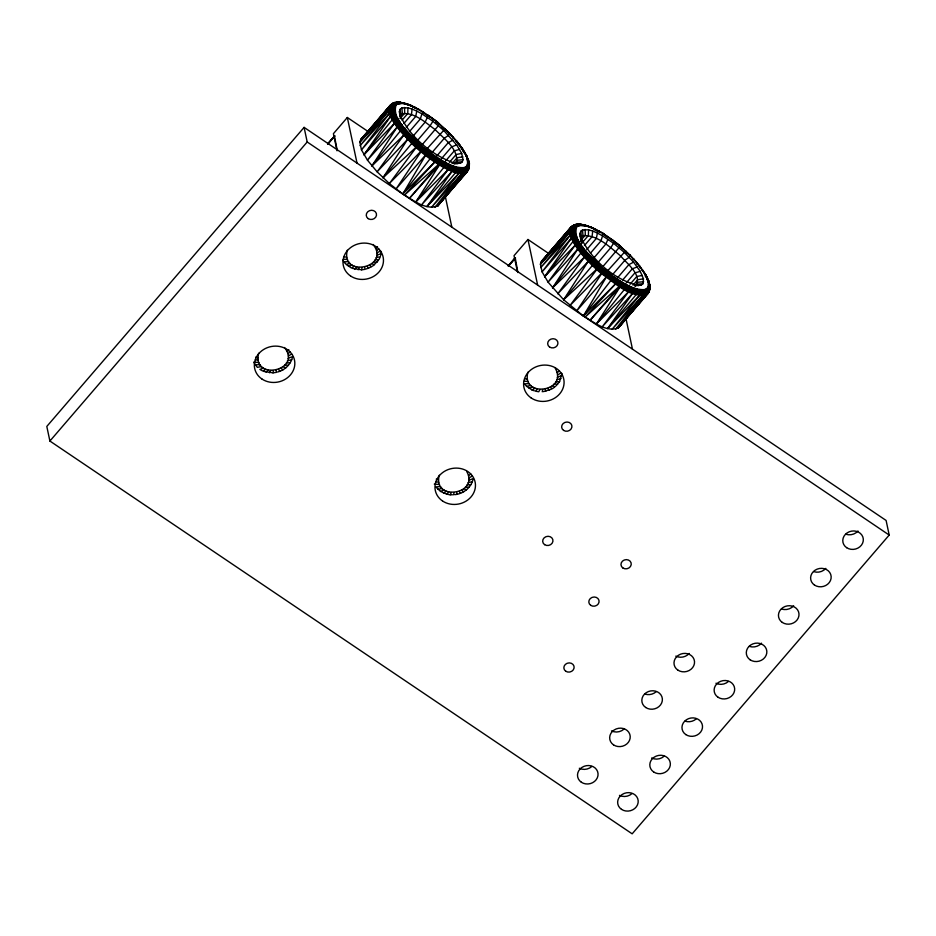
<?xml version="1.0" encoding="UTF-8"?>
<svg xmlns="http://www.w3.org/2000/svg" width="936" height="936" viewBox="0 0 936 936"><rect width="100%" height="100%" fill="white"/><g stroke="black" fill="none" stroke-linecap="round" stroke-linejoin="round"><path stroke-width="1.4" d="M640.329 268.281L639.522 266.163L643.278 271.651M399.953 116.731L399.438 111.349L400.21 109.243L401.93 107.921L407.956 107.839L407.757 113.548L402.035 120.194M580.882 241.254L580.063 233.333L580.835 231.227L582.555 229.917L588.58 229.823L588.37 235.533L581.701 243.29M396.185 104.61C391.084 119.96 410.752 133.637 419.644 143.933C422.335 149.035 437.451 152.123 430.034 158.839L402.761 193.998L389.353 183.55L377.126 171.826L367.462 160.161L361.471 149.889L359.834 142.178L360.723 139.569L390.605 104.867L392.945 103.603L396.185 104.61L402.059 103.299L408.073 104.68L406.715 103.732L405.054 103.837L411.583 106.025L405.616 103.685M576.798 226.606C571.709 241.944 591.376 255.633 600.257 265.918C602.959 271.031 618.076 274.108 610.658 280.823L583.374 315.982L563.624 299.754L548.087 282.157L542.096 271.873L540.446 264.163L541.347 261.565L571.709 226.383L574.248 225.564L576.798 226.606L580.273 225.284L585.503 225.763L583.432 224.675L576.014 224.581L572.844 225.892M468.515 167.673C470.387 164.666 469.228 159.834 466.807 157.435L465.52 154.463L468.222 160.547M428.126 151.024L402.761 193.998C412.998 199.918 425.155 210.389 437.58 206.049L468.924 168.62L466.678 155.68L461.542 147.794L466.28 155.633M647.279 279.934L647.466 278.203L646.144 276.459L648.215 282.075L648.238 286.311L649.678 288.616L649.268 291.213L618.205 328.033C605.779 332.385 593.623 321.902 583.374 315.982L608.739 273.008M284.45 347.502C302.808 370.375 251.819 381.701 258.652 353.235M347.291 250.216C340.458 278.671 391.447 267.357 373.078 244.483M380.648 255.633L381.35 251.456M466.643 471.334C479.829 494.664 432.362 501.591 439.276 475.231M468.643 169.229L469.1 162.77L467.59 160.079M527.904 372.2C521.001 398.56 568.456 391.646 555.27 368.316M555.984 385.936L559.576 381.619L561.974 373.441M649.268 291.213L649.724 284.755L648.215 282.075M432.455 154.264C441.886 160.337 452.088 168.258 463.882 167.626L465.11 170.106L464.584 172.809L437.58 206.049L467.427 171.44L468.339 168.925L466.865 165.859L467.614 164.326M648.671 283.14L648.636 280.765L647.431 279.419M407.956 107.839L412.074 109.056L411.466 114.648L403.837 123.505M588.58 229.823L592.699 231.052L592.09 236.632L584.462 245.501M456.592 141.804L452.486 136.621L452.813 138.177M637.077 264.256L636.48 262.419L640.47 267.333M467.86 162.396L469.111 163.952L468.866 165.976L466.771 168.726L464.958 169.416L459.939 169.381L453.293 167.474L436.679 158.582L418.79 144.694L403.58 128.864L394.395 114.602L392.769 109.067L393.272 105.043L395.881 102.738L397.929 102.281L399.649 103.288M469.111 163.952C470.399 170.797 461.331 171.335 456.85 169.346C444.12 165.251 433.099 157.248 422.826 148.918C412.32 139.932 402.281 129.975 395.32 117.913C393.05 113.595 389.236 105.651 395.214 102.632L397.683 103.732M648.484 284.38L649.736 285.948C648.636 295.682 635.567 290.464 630.092 287.843C615.455 280.73 602.608 270.352 591.248 258.792C585.175 253.714 559.833 221.82 582.683 225.295M649.736 285.948L649.549 290.605L648.051 293.424L618.205 328.033L645.208 294.793L645.735 292.09L644.506 289.61C632.713 290.242 622.51 282.321 613.08 276.249M448.859 134.059L449.034 132.795L453.082 137.37M629.483 256.043L629.659 254.791L633.613 259.728M464.946 153.89L463.765 151.234M645.372 276.448L645.454 274.306L644.377 273.23L647.525 278.764M263.905 371.428L273.008 372.844L273.382 370.586M352.533 268.41L361.647 269.814L362.01 267.567M453.632 494.828L454.007 492.57M542.272 391.798L542.634 389.551M412.074 109.056L416.789 111.091L415.701 116.473L406.177 127.553M592.699 231.052L597.414 233.076L596.326 238.458L586.79 249.538M613.127 241.195C624.464 249.093 608.248 235.954 606.961 237.217M649.139 289.657L649.935 286.568M619.667 325.892L648.051 293.424L648.952 290.921L647.49 287.843L648.238 286.311M277.653 372.001C284.942 370.13 291.213 364.104 292.57 356.593L288.054 358.394M454.802 494.664C463.46 493.845 471.639 487.328 473.195 478.577L468.667 480.39M397.929 102.281C374.014 107.16 404.855 135.626 411.723 143.536C422.569 153.808 434.538 163.133 448.051 169.65C454.229 172.399 466.339 177.676 469.088 167.965M580.273 225.284C577.102 222.511 572.165 225.424 570.129 228.29L541.347 261.565L571.217 226.851C566.877 232.619 572.27 240.025 575.137 245.244C582.25 256.008 591.47 265.216 601.275 273.534C614.098 281.876 631.671 300.503 648.051 293.424M466.654 157.95L466.842 157.365M416.789 111.091L421.937 113.853L420.334 118.966L409.851 131.145M597.414 233.076L602.55 235.849L600.959 240.961L590.476 253.141M400.21 109.243L400.784 114.812L400.093 116.707L399.438 111.349M421.937 113.853L432.912 121.27L443.687 130.408L456.674 144.893L461.694 153.387L463.039 159.728L462.267 161.834L460.547 163.145L455.083 163.332L456.628 162.15C458.277 148.473 443.676 138.493 435.158 129.613C425.576 122.628 415.011 112.507 402.328 113.63L400.784 114.812M508.236 266.128L515.256 257.903L517.889 272.551M580.835 231.227L581.408 236.796L580.718 238.703L580.063 233.333M634.667 285.714L641.172 285.141L642.892 283.83L643.465 278.869L640.236 271.346L633.578 262.15L624.312 252.392L613.536 243.255L602.55 235.849M451.035 135.708L440.762 125.307L445.138 129.121M629.823 255.317L625.505 251L629.858 255.06M427.366 117.281L425.213 122.054L412.834 136.445M607.99 239.277L605.838 244.039L593.459 258.441M469.135 167.298L466.994 170.106L462.805 171.042L453.223 168.831L436.246 159.74L417.959 145.536L402.41 129.367L394.653 118.088L391.915 111.782L391.342 106.856L392.945 103.603L395.214 102.632M649.678 288.616L647.56 291.389L643.418 292.313L633.929 290.137L617.116 281.139L599.017 267.076L587.012 255.06L575.944 239.897L573.241 233.649L572.668 228.782L574.248 225.564L575.827 224.628L578.296 225.716M649.76 289.282L647.618 292.09L643.43 293.026L633.847 290.827L616.871 281.736L598.584 267.532L583.034 251.351L575.277 240.072L572.539 233.766L571.966 228.852L573.569 225.588L575.827 224.628M269.486 372.785L270.738 370.551M358.125 269.767L359.377 267.52M436.574 487.691L440.517 491.412L446.683 494.173L450.111 494.77L451.363 492.535M539.99 389.516L538.75 391.751L535.31 391.143L537.428 389.06M432.912 121.27L430.209 125.635L417.83 140.037M613.536 243.255L610.834 247.63L598.443 262.021M449.034 164.209L449.315 167.181L448.051 169.65L415.795 201.965L440.154 163.847L441.02 159.927M629.659 286.205L629.94 289.166L628.676 291.634L596.419 323.95L620.779 285.843L621.644 281.911M419.644 143.933L383 177.77L407.581 139.382L411.805 136.375M600.257 265.918L563.624 299.754L588.206 261.378L592.429 258.359M408.271 132.549L404.726 134.234L371.896 165.906L397.156 127.109L399.38 125.436L402.211 125.073M588.896 254.534L585.351 256.23L552.521 287.89L577.781 249.093L580.004 247.42L582.835 247.069M423.832 147.56L396.01 189.013L425.318 155.306M604.445 269.545L576.623 310.998L605.943 277.302M399.777 121.54L397.426 121.446L394.992 122.768L363.952 154.779L390.686 116.251L393.705 114.637L396.256 115.093M580.402 243.524L578.05 243.43L575.617 244.752L544.577 276.764L571.311 238.247L574.33 236.621L576.88 237.077M459.061 167.591L460.032 170.071L458.956 173.324L426.98 206.54L452.439 170.797L453.305 168.152L452.696 165.766M639.686 289.587L640.657 292.067L639.58 295.308L607.604 328.524L633.064 292.781L633.929 290.137L633.321 287.761M372.657 266.081L378.296 260.536M464.186 173.359L435.029 207.219L462.197 173.031L462.793 170.329L461.682 167.836M644.81 295.343L615.654 329.203L642.821 295.027L643.418 292.313L642.307 289.821M403.744 135.229L377.126 171.826L407.581 139.382M584.368 257.213L557.751 293.822L588.206 261.378M440.493 125.681C440.107 123.587 433.941 118.544 431.356 118.31M619.304 246.156C624.125 249.865 618.977 244.378 617.14 243.512M394.512 123.259L367.462 160.161L397.156 127.109M575.137 245.244L548.087 282.157L577.781 249.093M416.099 147.607L389.353 183.55L420.65 151.55M596.723 269.591L569.977 305.545L601.275 273.534M448.051 169.65L421.703 204.715L452.029 171.346M628.676 291.634L602.328 326.711L632.654 293.331M391.646 104.025L360.723 139.569L370.644 129.297M392.278 103.756C387.972 109.465 393.307 116.778 396.139 121.949C403.194 132.596 412.308 141.71 422.007 149.935C434.69 158.196 452.076 176.611 468.281 169.615M572.27 226.009L570.621 227.811C570.024 247.034 589.329 260.618 601.719 273.008C614.531 281.338 632.081 299.941 648.449 292.874M572.902 225.74C568.105 233.052 575.675 241.605 579.384 247.747C587.27 258.324 596.899 267.509 607.242 275.652C614.192 280.718 652.135 308.786 649.455 283.538M395.226 112.273L392.617 111.665L389.563 113.197L361.471 149.889L390.686 116.251M575.851 234.269L573.241 233.649L570.188 235.182L542.096 271.873L571.311 238.247M439.335 164.982L409.418 198.35L438.528 164.479L404.434 195.144L434.725 162.08L436.773 157.248M619.96 286.978L590.043 320.334L619.152 286.463L585.058 317.14L615.35 284.064L617.397 279.232M363.952 154.779L392.348 119.621L395.32 117.913L397.788 118.193M458.956 173.324L431.461 207.382L461.799 173.593M544.577 276.764L572.961 241.617L575.944 239.897L578.401 240.178M639.58 295.308L612.085 329.367L642.424 295.577M415.795 201.965L444.226 166.971L445.314 164.444L445.126 162.256M596.419 323.95L624.85 288.967L625.927 286.428L625.751 284.24M371.896 165.906L400.245 131.122L403.006 129.074L405.054 128.758M552.521 287.89L580.87 253.106L583.631 251.059L585.679 250.754M394.7 109.793L391.353 109.126L388.99 110.495L360.079 145.653L389.563 113.197M575.312 231.777L571.978 231.11L569.603 232.479L540.704 267.637L570.188 235.182M388.99 110.495L359.834 142.178L389.505 106.294M438.411 125.681L421.82 145.115M569.603 232.479L540.446 264.163L570.129 228.29M619.024 247.677L603.392 265.999M383 177.77L411.723 143.536L415.607 140.178M563.624 299.754L592.348 265.52L596.232 262.174M390.605 104.867L362.735 137.908L389.376 107.195M426.98 206.54L456.089 172.025L456.85 169.346L456.054 166.9M607.604 328.524L636.714 294.009L637.475 291.33L636.679 288.885M437.58 206.049L466.467 172.084L466.479 168.071L465.613 166.959L463.882 167.626M618.205 328.033L647.092 294.068L647.104 290.066L646.238 288.943L644.506 289.61M359.834 142.178L388.966 108.19L392.044 106.798L394.676 107.663M540.446 264.163L569.591 230.174L572.668 228.782L575.301 229.648M304.095 127.378L46.8 426.442L49.9 441.043L632.163 833.824L889.2 535.053L886.099 520.451L304.095 127.378L307.195 141.979L889.2 535.053M49.9 441.043L307.195 141.979M368.667 131.906L347.326 117.503L333.403 133.684L337.042 150.801M327.6 143.933L334.632 135.907L327.612 144.144M328.243 143.664L334.889 135.942M400.421 115.842L402.328 113.63L401.93 107.921M399.918 118.743L404.68 113.209L404.539 107.453M427.518 148.251L443.687 130.408M431.929 152.638L444.319 138.247L448.59 135.275M436.82 155.926L448.25 142.635L452.954 140.154M441.113 159.085L451.597 146.905L456.674 144.893M445.665 160.887L454.241 150.918L459.611 149.351M449.444 162.302L456.113 154.545L461.694 153.387M452.392 163.227L457.154 157.693L462.852 156.885M454.475 163.578L457.33 160.255L463.039 159.728M549.292 253.89L527.951 239.487L514.028 255.68L517.362 271.358M508.283 265.754L514.929 258.032M508.856 265.649L515.514 257.926M581.045 237.838L582.952 235.615C597.765 234.854 609.769 247.127 620.533 255.844C626.827 263.671 643.243 275.371 635.345 286.357M580.531 240.727L585.293 235.193L585.164 229.437M608.143 270.247L624.312 252.392M612.553 274.634L624.944 260.231L629.203 257.26M617.444 277.91L628.875 264.631L633.578 262.15M622.697 279.969L632.221 268.889L637.299 266.889M626.289 282.871L634.865 272.902L640.236 271.346M630.068 284.287L636.737 276.541L642.318 275.383M633.017 285.223L637.779 279.677L643.465 278.869M635.088 285.562L637.954 282.239L643.664 281.713M571.896 226.992L543.36 259.904L552.252 250.204M439.042 203.908L467.427 171.44M459.588 179.104L462.478 175.991M464.396 173.921L468.246 169.779M641.172 300.046L648.87 291.763M617.035 243.547L621.516 247.174M402.761 193.998L434.725 162.08M583.374 315.982L615.35 284.064M354.697 269.159L356.803 267.076M266.058 372.189L268.164 370.094M446.683 494.173L448.789 492.09M375.827 248.403L377.512 246.753M287.188 351.433L288.885 349.771M394.36 103.428C396.256 101.544 400.105 101.509 402.059 103.299M392.231 103.908L394.536 102.656M435.649 122.195L436.527 121.528L431.894 118.053M465.613 166.959L466.865 165.859M468.117 170.27C451.807 177.314 434.327 158.781 421.551 150.485C409.207 138.13 389.961 124.593 390.569 105.452L393.272 105.043L395.179 105.932M646.238 288.943L647.49 287.843M648.73 292.254C632.42 299.298 614.94 280.765 602.176 272.47C589.832 260.114 570.586 246.589 571.182 227.436L573.897 227.027L575.804 227.916M334.433 135.942L336.972 149.152M581.408 236.796L582.952 235.615L582.555 229.917M376.565 250.649L378.799 248.953M287.925 353.679L290.172 351.983M557.189 372.633L559.424 370.948M468.55 475.663L470.796 473.967M554.229 387.399L552.334 388.732L550.181 387.247M573.335 225.424L575.16 224.652M354.381 266.222L351.456 268.024L345.969 264.315L350.263 263.437M265.742 369.252L262.829 371.054L259.892 369.427L263.542 368.024M529.32 383.584L524.511 383.854L526.594 386.311L532.081 390.019L534.994 388.206M443.453 493.038L446.367 491.236M376.857 253.001L380.285 251.047M288.218 356.019L291.658 354.065M557.482 374.985L560.91 373.031M468.842 478.015L472.27 476.061M602.351 234.175C607.078 234.48 599.625 231.239 597.858 231.473M585.129 226.091L587.34 225.728L592.207 228.021L586.24 225.67M366.28 268.971L371.709 266.737L369.556 265.262M543.442 391.634L551.269 389.247M401.053 103.112L403.393 102.784L404.878 103.767M397.999 102.609L400.444 102.293M578.623 224.593L584.017 224.769L588.685 226.676C555.2 218.17 591.447 260.5 600.046 266.093C611.056 275.64 623.013 284.813 637.018 289.411C642.19 292.02 651.187 289.786 648.718 282.485M576.014 224.581L581.069 224.289M376.681 255.376L381.198 253.562M557.306 377.36L561.822 375.547M348.52 266.397L352.17 265.005M529.144 388.381L532.795 386.989M440.517 491.412L444.167 490.008M412.916 107.172L415.373 107.792L410.892 105.534M376.061 257.704L380.367 256.675L378.951 259.635L374.997 259.927M287.422 360.734L291.728 359.705M556.674 379.7L560.992 378.659M468.047 482.719L472.352 481.689M397.285 102.176C387.165 101.825 388.522 113.525 392.827 119.141C399.976 131.543 410.296 141.781 421.095 151.024C429.074 156.616 466.222 187.925 469.31 164.584M392.71 103.44L394.852 102.96M573.897 225.049L577.91 224.16M261.624 366.467L257.341 367.345L254.206 363.039M526.594 386.311L530.887 385.433M437.966 489.329L442.248 488.452M454.042 163.718L460.547 163.145M607.698 236.831L608.482 237.276L603.17 233.836M361.647 269.814L365.157 269.311L364.642 267.193M273.008 372.844L276.518 372.341L276.015 370.211M591.47 227.319L589.996 227.109L595.998 229.776L595.378 229.133L594.032 228.981L600.549 232.619M286.357 362.957L290.312 362.665M555.61 381.911L559.576 381.619M466.982 484.942L470.937 484.649M456.628 162.15L462.267 161.834M342.845 260.009L343.886 261.858L348.695 261.6M642.892 283.83L637.252 284.135L635.708 285.316L641.172 285.141M255.247 364.888L260.056 364.619M435.872 486.872L440.68 486.615M452.1 163.332L457.95 163.624M422.896 111.84L432.069 118.065M396.63 102.188L399.836 102.188M401.041 102.527C391.412 100.749 392.406 112.8 396.642 117.854C403.416 129.624 413.209 139.324 423.458 148.099C429.905 153.106 467.883 183.304 468.515 160.992M581.654 224.511C572.036 222.733 573.019 234.796 577.255 239.838C584.041 251.608 593.833 261.308 604.083 270.083C610.295 275.629 653.316 307.581 648.332 280.25M575.465 224.944L578.085 224.968M450.111 494.77L452.462 494.805M413.899 106.926L423.575 112.449L423.189 111.946M598.759 231.192L600.011 231.929L594.524 228.922M343.617 259.202L347.525 259.518M524.242 381.186L528.15 381.502M253.691 362.115L258.886 362.548M434.304 484.099L439.51 484.532M638.574 285.609C613.548 279.49 590.909 259.494 580.261 236.176M373.522 261.963L376.986 262.349M554.147 383.959L557.61 384.345M284.895 364.993L288.358 365.379M465.508 486.977L468.983 487.363M399.204 102.211L403.942 103.007M398.596 102.352L404.446 103.334M579.829 224.195L584.567 224.991M579.208 224.336L585.058 225.33M633.695 259.354L633.11 258.605L637.264 263.379M344.05 256.686L346.776 257.271M524.675 378.67L527.401 379.255M255.423 359.705L258.149 360.301M436.047 481.701L438.762 482.286M427.612 114.859L432.175 118.193M402.808 102.679L407.23 103.943M402.211 102.703L407.675 104.259M403.907 103.51C375.067 101.252 417.21 143.664 423.68 147.783C430.455 154.966 476.541 185.819 465.999 154.803M583.432 224.675L587.843 225.939M582.835 224.698L588.299 226.255M454.533 163.238C431.379 154.768 409.594 137.042 399.637 114.192M371.697 263.765L374.552 264.748M552.322 385.749L555.177 386.732M283.058 366.783L285.913 367.766M463.683 488.779L466.537 489.762M532.081 390.019L534.234 390.768M255.633 357.166L257.856 357.95M436.258 479.15L438.481 479.934M406.715 103.732L410.845 105.335M406.177 103.65L411.243 105.628M586.802 225.634L591.868 227.624M455.867 140.435L462.641 149.163L462.29 148.333M410.389 105.148L415.093 107.418M410.377 105.581L413.408 106.996M591.014 227.132L595.378 229.133M590.511 227.062L595.717 229.402M414.344 106.985L419.176 109.606M414.484 107.57L417.69 109.29M594.968 228.969L599.789 231.59M593.541 229.168L596.77 230.899M645.454 274.306L642.166 269.779L645.641 275.324M418.532 109.219L423.411 112.144M599.157 231.215L604.036 234.14M422.159 111.969L430.197 117.48M603.521 233.824L608.388 237.007M602.772 233.953L606.212 236.223M461.553 490.277L463.694 491.751M280.929 368.281L283.07 369.767M607.99 236.785L612.799 240.178M609.664 238.633L611.98 240.295M612.518 240.037L617.187 243.582M431.66 118.135L433.941 119.902M616.847 243.664L625.669 251.316M436.41 121.551L440.844 125.26M436.223 121.68L438.469 123.552M436.866 122.651L438.68 124.172M621.387 247.303L625.763 251.105M441.792 126.407L445.056 129.332M442.248 127.261L444.881 129.624M625.505 251.608L627.6 253.633M445.045 128.957L449.233 133.064M444.881 129.004L449.198 133.333M629.659 254.791L633.684 259.05M449.034 132.795L453.071 137.065M633.391 258.664L637.217 263.028M452.767 136.679L456.592 141.032M343.886 261.858L345.279 263.496M636.819 262.536L640.376 266.924M637.217 263.8L640.458 267.79M456.44 140.751L459.564 144.6M456.195 140.552L459.763 144.94M457.411 142.81L465.016 153.34M639.896 266.339L643.266 271.159M459.272 144.343L462.513 148.719M547.806 388.405L549.163 390.265M367.193 266.409L368.538 268.281M459.178 491.423L460.535 493.295M278.554 369.439L279.911 371.311M642.576 270.013L645.606 274.798M461.963 148.017L464.981 152.802M462.56 150.181L464.35 152.966M645.197 273.874L647.291 277.676M644.834 273.511L647.466 278.203M645.559 275.886L646.823 278.191M464.209 151.527L466.842 156.218M647.01 277.196L648.823 281.326M646.624 276.787L648.894 281.923M647.466 279.349L648.835 282.543M466.385 155.212L468.269 159.939M648.636 280.765L649.724 284.755M647.923 279.794L649.678 285.398M467.707 158.254L469.1 162.77M468.503 161.507L469.053 163.402M545.267 389.177L545.77 391.306M456.639 492.207L457.142 494.325M625.798 317.784L632.467 349.151M527.951 239.487L537.65 285.117M445.173 195.799L451.842 227.167M347.326 117.503L357.025 163.133M649.514 286.018L649.806 288.51M468.831 161.542L469.357 165.894M468.889 164.022L469.182 166.526M581.408 239.674L581.794 243.22M825.809 568.398A10.331 9.184 -12 0 1 813.653 571.592M857.973 531.005A10.331 9.184 -12 0 1 845.816 534.21M656.136 691.727A10.331 9.184 -12 0 1 644.869 694.021M591.809 766.502A10.331 9.184 -12 0 1 579.325 768.269M623.973 729.121A10.331 9.184 -12 0 1 611.489 730.887M689.188 653.433A10.331 9.184 -12 0 1 675.815 656.124M631.952 793.611A10.331 9.184 -12 0 1 619.468 795.378M664.115 756.218A10.331 9.184 -12 0 1 651.631 757.996M696.279 718.836A10.331 9.184 -12 0 1 685 721.13M728.442 681.455A10.331 9.184 -12 0 1 715.946 683.233M761.495 643.161A10.331 9.184 -12 0 1 749.327 646.366M793.646 605.779A10.331 9.184 -12 0 1 781.49 608.973M814.46 585.047A10.331 9.184 -12 0 0 831.063 578.53A10.331 9.184 -12 0 0 817.151 569.135A10.331 9.184 -12 0 0 814.46 585.047M846.624 547.665A10.331 9.184 -12 0 0 863.214 541.148A10.331 9.184 -12 0 0 849.315 531.753A10.331 9.184 -12 0 0 846.624 547.665M531.18 397.964A20.346 18.076 -12 0 0 563.858 385.129A20.346 18.076 -12 0 0 536.492 366.643A20.346 18.076 -12 0 0 531.18 397.964M442.552 500.994A20.346 18.076 -12 0 0 475.231 488.159A20.346 18.076 -12 0 0 447.853 469.673A20.346 18.076 -12 0 0 442.552 500.994M350.567 275.98A20.346 18.076 -12 0 0 383.245 263.145A20.346 18.076 -12 0 0 355.867 244.659A20.346 18.076 -12 0 0 350.567 275.98M261.928 379.01A20.346 18.076 -12 0 0 294.606 366.175A20.346 18.076 -12 0 0 267.24 347.689A20.346 18.076 -12 0 0 261.928 379.01M622.896 567.976A5.171 4.586 -12 0 0 631.203 564.712A5.171 4.586 -12 0 0 624.253 560.02A5.171 4.586 -12 0 0 622.896 567.976M549.596 347.057A5.171 4.586 -12 0 0 557.891 343.805A5.171 4.586 -12 0 0 550.941 339.113A5.171 4.586 -12 0 0 549.596 347.057M590.745 605.358A5.171 4.586 -12 0 0 599.04 602.094A5.171 4.586 -12 0 0 592.09 597.402A5.171 4.586 -12 0 0 590.745 605.358M565.777 671.252A5.171 4.586 -12 0 0 574.084 667.988A5.171 4.586 -12 0 0 567.134 663.296A5.171 4.586 -12 0 0 565.777 671.252M368.176 218.626A5.171 4.586 -12 0 0 376.471 215.362A5.171 4.586 -12 0 0 369.521 210.67A5.171 4.586 -12 0 0 368.176 218.626M563.577 430.385A5.171 4.586 -12 0 0 571.884 427.132A5.171 4.586 -12 0 0 564.923 422.428A5.171 4.586 -12 0 0 563.577 430.385M544.6 544.647A5.171 4.586 -12 0 0 552.907 541.394A5.171 4.586 -12 0 0 545.957 536.691A5.171 4.586 -12 0 0 544.6 544.647M581.35 782.239A10.331 9.184 -12 0 0 597.952 775.722A10.331 9.184 -12 0 0 584.041 766.327A10.331 9.184 -12 0 0 581.35 782.239M613.513 744.857A10.331 9.184 -12 0 0 630.115 738.34A10.331 9.184 -12 0 0 616.204 728.945A10.331 9.184 -12 0 0 613.513 744.857M645.676 707.476A10.331 9.184 -12 0 0 662.278 700.959A10.331 9.184 -12 0 0 648.367 691.564A10.331 9.184 -12 0 0 645.676 707.476M677.839 670.094A10.331 9.184 -12 0 0 694.43 663.565A10.331 9.184 -12 0 0 680.53 654.182A10.331 9.184 -12 0 0 677.839 670.094M621.492 809.347A10.331 9.184 -12 0 0 638.095 802.831A10.331 9.184 -12 0 0 624.183 793.435A10.331 9.184 -12 0 0 621.492 809.347M653.656 771.966A10.331 9.184 -12 0 0 670.246 765.449A10.331 9.184 -12 0 0 656.347 756.054A10.331 9.184 -12 0 0 653.656 771.966M685.807 734.584A10.331 9.184 -12 0 0 702.409 728.068A10.331 9.184 -12 0 0 688.51 718.672A10.331 9.184 -12 0 0 685.807 734.584M717.97 697.203A10.331 9.184 -12 0 0 734.573 690.674A10.331 9.184 -12 0 0 720.673 681.291A10.331 9.184 -12 0 0 717.97 697.203M750.134 659.81A10.331 9.184 -12 0 0 766.736 653.293A10.331 9.184 -12 0 0 752.825 643.909A10.331 9.184 -12 0 0 750.134 659.81M782.297 622.428A10.331 9.184 -12 0 0 798.899 615.911A10.331 9.184 -12 0 0 784.988 606.516A10.331 9.184 -12 0 0 782.297 622.428"/></g></svg>
